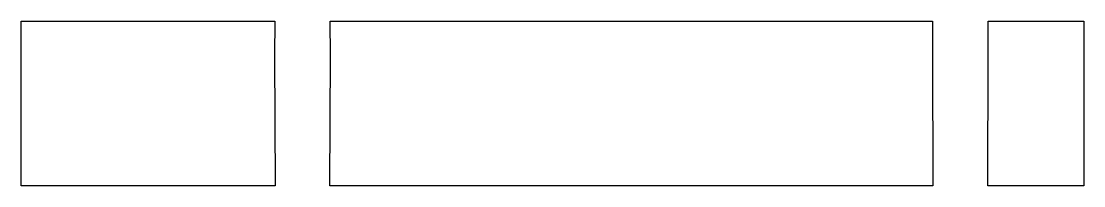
# Model space of a CAD drawing. Header units: metres. Extents: x -18.5 to 13.8, y -1.1 to 46.5.
# Drawn here: x -18.55 to 13.75, y 41.5 to 46.5 of the extents above.
import ezdxf

# ---------------------------------------------------------------- set-up
doc = ezdxf.new("R2010")
doc.units = ezdxf.units.M

msp = doc.modelspace()

# ---------------------------------------------------------------- linework, layer by layer
for p, q in [((-18.55, 46.386), (-18.55, 46.5)), ((-18.55, 46.5), (-17.97, 46.5)), ((-18.55, 46.234), (-18.55, 46.386)), ((-18.55, 46.22), (-18.55, 46.234)), ((-18.55, 46.191), (-18.55, 46.22)), ((-18.55, 46.148), (-18.55, 46.191)), ((-17.97, 46.5), (-13.935, 46.5)), ((-13.935, 46.5), (-13.419, 46.5)), ((-13.419, 46.5), (-12.735, 46.5)), ((-12.735, 46.5), (-11.893, 46.5)), ((-11.893, 46.5), (-10.945, 46.5)), ((-10.945, 46.5), (-10.843, 46.5)), ((-10.843, 46.5), (-10.849, 45.458)), ((-10.843, 46.5), (-10.843, 46.5)), ((-9.151, 45.458), (-9.157, 46.5)), ((-9.157, 46.5), (6.962, 46.5)), ((6.962, 46.5), (9.157, 46.5)), ((9.157, 46.5), (9.151, 45.458)), ((10.849, 45.458), (10.843, 46.5)), ((10.843, 46.5), (10.905, 46.5)), ((10.905, 46.5), (11.414, 46.5)), ((11.414, 46.5), (11.816, 46.5)), ((11.816, 46.5), (12.099, 46.5)), ((12.099, 46.5), (12.276, 46.5)), ((12.276, 46.5), (12.363, 46.5)), ((12.363, 46.5), (13.75, 46.5)), ((13.75, 46.5), (13.75, 44.256)), ((13.75, 46.5), (13.75, 46.5)), ((-18.55, 46.092), (-18.55, 46.148)), ((-18.55, 44.256), (-18.55, 46.092)), ((-10.849, 45.458), (-10.833, 41.5)), ((-9.167, 41.5), (-9.151, 45.458)), ((9.151, 45.458), (9.167, 41.5)), ((10.833, 41.5), (10.849, 45.458)), ((-18.55, 41.776), (-18.55, 44.256)), ((13.75, 44.256), (13.75, 41.5)), ((-18.55, 41.5), (-18.55, 41.776)), ((-13.398, 41.5), (-18.55, 41.5)), ((-12.549, 41.5), (-13.398, 41.5)), ((-11.519, 41.5), (-12.549, 41.5)), ((-10.833, 41.5), (-11.519, 41.5)), ((-2.68, 41.5), (-9.167, 41.5)), ((9.167, 41.5), (-2.68, 41.5)), ((9.167, 41.5), (9.167, 41.5)), ((11.205, 41.5), (10.833, 41.5)), ((11.704, 41.5), (11.205, 41.5)), ((12.069, 41.5), (11.704, 41.5)), ((13.75, 41.5), (12.069, 41.5))]:
    msp.add_line(p, q)

doc.saveas('drawing.dxf')
